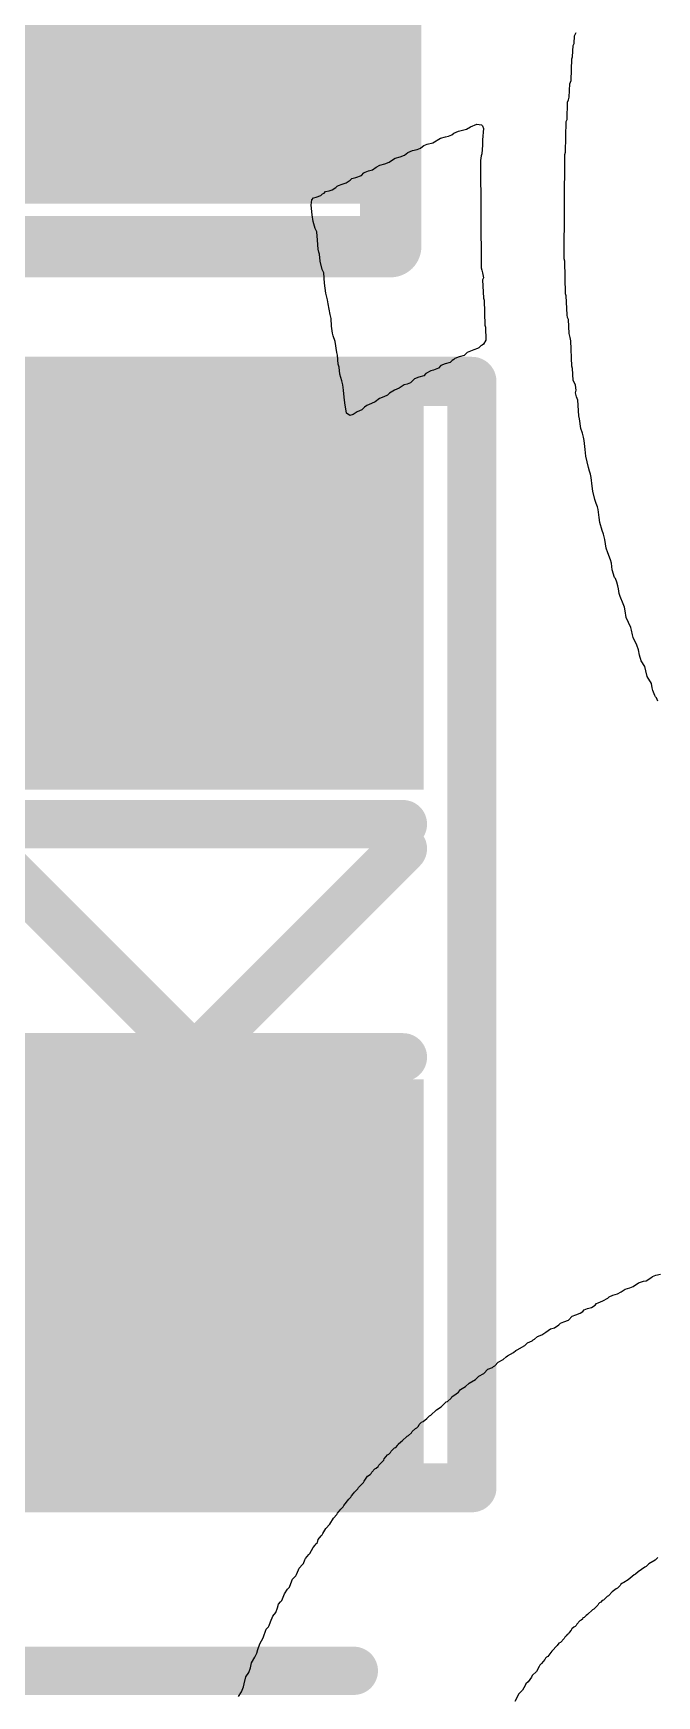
# Model space of a CAD drawing. Header units: inches. Extents: x -1.3 to 11.9, y -6.8 to 4.2.
# Drawn here: x 3.4029 to 3.4537, y 1.3104 to 1.4459 of the extents above; entities that cross this region are included whole.
import ezdxf

# ---------------------------------------------------------------- set-up
doc = ezdxf.new("R2010")
doc.units = ezdxf.units.IN
doc.header["$MEASUREMENT"] = 0
for name, color, linetype in [('ASSY_DWG_INFO', 56, 'Continuous'), ('Bottom Overlay', 54, 'Continuous'), ('TOP', 1, 'Continuous'), ('Top Overlay', 2, 'Continuous'), ('Top Paste', 8, 'Continuous'), ('Top Solder', 216, 'Continuous')]:
    doc.layers.add(name, color=color, linetype=linetype)

# ---------------------------------------------------------------- blocks, each defined once
blk = doc.blocks.new('R0402_18')
at = {"layer": 'TOP'}
for points in [[(-0.006, 0.0125), (-0.006, -0.0125), (-0.031, -0.0125), (-0.031, 0.0125)], [(0.0334, 0.0125), (0.0334, -0.0125), (0.0084, -0.0125), (0.0084, 0.0125)]]:
    blk.add_hatch(color=1, dxfattribs=at).paths.add_polyline_path(points)
at = {"layer": 'Top Paste'}
for points in [[(-0.006, 0.0125), (-0.006, -0.0125), (-0.031, -0.0125), (-0.031, 0.0125)], [(0.0334, 0.0125), (0.0334, -0.0125), (0.0084, -0.0125), (0.0084, 0.0125)]]:
    blk.add_hatch(color=8, dxfattribs=at).paths.add_polyline_path(points)
at = {"layer": 'Top Solder'}
for points in [[(-0.004, 0.0145), (-0.004, -0.0145), (-0.033, -0.0145), (-0.033, 0.0145)], [(0.0354, 0.0145), (0.0354, -0.0145), (0.0064, -0.0145), (0.0064, 0.0145)]]:
    blk.add_hatch(color=216, dxfattribs=at).paths.add_polyline_path(points)
at = {"layer": 'ASSY_DWG_INFO'}
for points in [[(-0.0365, 0.017, 0.005, 0.005, 0), (-0.0365, -0.017, 0.005, 0.005, 0)], [(-0.0365, 0.017, 0.005, 0.005, 0), (0.0395, 0.017, 0.005, 0.005, 0)], [(0.0395, 0.017, 0.005, 0.005, 0), (0.0395, -0.017, 0.005, 0.005, 0)], [(-0.0365, -0.017, 0.005, 0.005, 0), (0.0395, -0.017, 0.005, 0.005, 0)]]:
    blk.add_lwpolyline(points, format="xyseb", dxfattribs=at)
for points in [[(-0.03775, 0.017, 0.0025, 0.0025, 1), (-0.03525, 0.017, 0.0025, 0.0025, 1)], [(-0.03775, 0.017, 0.0025, 0.0025, 1), (-0.03525, 0.017, 0.0025, 0.0025, 1)], [(0.03825, 0.017, 0.0025, 0.0025, 1), (0.04075, 0.017, 0.0025, 0.0025, 1)], [(0.03825, 0.017, 0.0025, 0.0025, 1), (0.04075, 0.017, 0.0025, 0.0025, 1)], [(-0.03775, -0.017, 0.0025, 0.0025, 1), (-0.03525, -0.017, 0.0025, 0.0025, 1)], [(-0.03775, -0.017, 0.0025, 0.0025, 1), (-0.03525, -0.017, 0.0025, 0.0025, 1)], [(0.03825, -0.017, 0.0025, 0.0025, 1), (0.04075, -0.017, 0.0025, 0.0025, 1)], [(0.03825, -0.017, 0.0025, 0.0025, 1), (0.04075, -0.017, 0.0025, 0.0025, 1)]]:
    blk.add_lwpolyline(points, format="xyseb", close=True, dxfattribs=at)
at = {"layer": 'Top Overlay'}
for points in [[(-0.0365, 0.017, 0.005, 0.005, 0), (0.0365, 0.017, 0.005, 0.005, 0)], [(-0.0365, 0.017, 0.005, 0.005, 0), (-0.0365, -0.017, 0.005, 0.005, 0)], [(0.0365, 0.017, 0.005, 0.005, 0), (0.0395, 0.017, 0.005, 0.005, 0)], [(0.0395, 0.017, 0.005, 0.005, 0), (0.0395, -0.017, 0.005, 0.005, 0)], [(-0.0365, -0.017, 0.005, 0.005, 0), (0.0395, -0.017, 0.005, 0.005, 0)]]:
    blk.add_lwpolyline(points, format="xyseb", dxfattribs=at)
for points in [[(-0.03775, 0.017, 0.0025, 0.0025, 1), (-0.03525, 0.017, 0.0025, 0.0025, 1)], [(-0.03775, 0.017, 0.0025, 0.0025, 1), (-0.03525, 0.017, 0.0025, 0.0025, 1)], [(0.03525, 0.017, 0.0025, 0.0025, 1), (0.03775, 0.017, 0.0025, 0.0025, 1)], [(0.03525, 0.017, 0.0025, 0.0025, 1), (0.03775, 0.017, 0.0025, 0.0025, 1)], [(0.03825, 0.017, 0.0025, 0.0025, 1), (0.04075, 0.017, 0.0025, 0.0025, 1)], [(0.03825, 0.017, 0.0025, 0.0025, 1), (0.04075, 0.017, 0.0025, 0.0025, 1)], [(-0.03775, -0.017, 0.0025, 0.0025, 1), (-0.03525, -0.017, 0.0025, 0.0025, 1)], [(-0.03775, -0.017, 0.0025, 0.0025, 1), (-0.03525, -0.017, 0.0025, 0.0025, 1)], [(0.03825, -0.017, 0.0025, 0.0025, 1), (0.04075, -0.017, 0.0025, 0.0025, 1)], [(0.03825, -0.017, 0.0025, 0.0025, 1), (0.04075, -0.017, 0.0025, 0.0025, 1)]]:
    blk.add_lwpolyline(points, format="xyseb", close=True, dxfattribs=at)
blk = doc.blocks.new('LED_0603_G_____20')
at = {"layer": 'TOP'}
for points in [[(-0.04134, 0.01772), (-0.01378, 0.01772), (-0.01378, -0.01772), (-0.04134, -0.01772)], [(0.01378, 0.01772), (0.04134, 0.01772), (0.04134, -0.01772), (0.01378, -0.01772)]]:
    blk.add_hatch(color=1, dxfattribs=at).paths.add_polyline_path(points)
at = {"layer": 'Top Paste'}
for points in [[(-0.04134, 0.01772), (-0.01378, 0.01772), (-0.01378, -0.01772), (-0.04134, -0.01772)], [(0.01378, 0.01772), (0.04134, 0.01772), (0.04134, -0.01772), (0.01378, -0.01772)]]:
    blk.add_hatch(color=8, dxfattribs=at).paths.add_polyline_path(points)
at = {"layer": 'Top Solder'}
for points in [[(-0.04331, 0.01969), (-0.01181, 0.01969), (-0.01181, -0.01969), (-0.04331, -0.01969)], [(0.01181, 0.01969), (0.04331, 0.01969), (0.04331, -0.01969), (0.01181, -0.01969)]]:
    blk.add_hatch(color=216, dxfattribs=at).paths.add_polyline_path(points)
at = {"layer": 'Top Overlay'}
for points in [[(0.04508, 0.02362, 0.004, 0.004, 0), (-0.04508, 0.02362, 0.004, 0.004, 0)], [(-0.04508, -0.02362, 0.004, 0.004, 0), (-0.04508, 0.02362, 0.004, 0.004, 0)], [(0.04508, -0.02362, 0.004, 0.004, 0), (0.04508, 0.02362, 0.004, 0.004, 0)], [(-0.009, -0.018, 0.00394, 0.00394, 0), (-0.009, 0.018, 0.00394, 0.00394, 0)], [(0.01, 0.001, 0.00394, 0.00394, 0), (-0.007, 0.018, 0.00394, 0.00394, 0)], [(0.01, -0.018, 0.00394, 0.00394, 0), (0.01, 0.018, 0.00394, 0.00394, 0)], [(0.06, -0.017, 0.00394, 0.00394, 0), (0.06, 0.014, 0.00394, 0.00394, 0)], [(-0.009, -0.018, 0.00394, 0.00394, 0), (0.01, 0.001, 0.00394, 0.00394, 0)], [(0.04508, -0.02362, 0.004, 0.004, 0), (-0.04508, -0.02362, 0.004, 0.004, 0)]]:
    blk.add_lwpolyline(points, format="xyseb", dxfattribs=at)
for points in [[(-0.04608, 0.02362, 0.002, 0.002, 1), (-0.04408, 0.02362, 0.002, 0.002, 1)], [(-0.04608, 0.02362, 0.002, 0.002, 1), (-0.04408, 0.02362, 0.002, 0.002, 1)], [(0.04408, 0.02362, 0.002, 0.002, 1), (0.04608, 0.02362, 0.002, 0.002, 1)], [(0.04408, 0.02362, 0.002, 0.002, 1), (0.04608, 0.02362, 0.002, 0.002, 1)], [(-0.00998, 0.018, 0.00197, 0.00197, 1), (-0.00802, 0.018, 0.00197, 0.00197, 1)], [(-0.00798, 0.018, 0.00197, 0.00197, 1), (-0.00602, 0.018, 0.00197, 0.00197, 1)], [(0.00902, 0.018, 0.00197, 0.00197, 1), (0.01098, 0.018, 0.00197, 0.00197, 1)], [(0.05902, 0.014, 0.00197, 0.00197, 1), (0.06098, 0.014, 0.00197, 0.00197, 1)], [(0.00902, 0.001, 0.00197, 0.00197, 1), (0.01098, 0.001, 0.00197, 0.00197, 1)], [(0.00902, 0.001, 0.00197, 0.00197, 1), (0.01098, 0.001, 0.00197, 0.00197, 1)], [(-0.00998, -0.018, 0.00197, 0.00197, 1), (-0.00802, -0.018, 0.00197, 0.00197, 1)], [(-0.00998, -0.018, 0.00197, 0.00197, 1), (-0.00802, -0.018, 0.00197, 0.00197, 1)], [(0.00902, -0.018, 0.00197, 0.00197, 1), (0.01098, -0.018, 0.00197, 0.00197, 1)], [(0.05902, -0.017, 0.00197, 0.00197, 1), (0.06098, -0.017, 0.00197, 0.00197, 1)], [(-0.04608, -0.02362, 0.002, 0.002, 1), (-0.04408, -0.02362, 0.002, 0.002, 1)], [(-0.04608, -0.02362, 0.002, 0.002, 1), (-0.04408, -0.02362, 0.002, 0.002, 1)], [(0.04408, -0.02362, 0.002, 0.002, 1), (0.04608, -0.02362, 0.002, 0.002, 1)], [(0.04408, -0.02362, 0.002, 0.002, 1), (0.04608, -0.02362, 0.002, 0.002, 1)]]:
    blk.add_lwpolyline(points, format="xyseb", close=True, dxfattribs=at)

msp = doc.modelspace()

# ---------------------------------------------------------------- linework, layer by layer
at = {"layer": 'Bottom Overlay'}
for p, q in [((3.44694, 1.44505), (3.44699, 1.44568)), ((3.44699, 1.44568), (3.44711, 1.44596)), ((3.44682, 1.44397), (3.44688, 1.44488)), ((3.44688, 1.44488), (3.44694, 1.44505)), ((3.44671, 1.44204), (3.44677, 1.4438)), ((3.44677, 1.4438), (3.44682, 1.44397)), ((3.44654, 1.44068), (3.4466, 1.44176)), ((3.4466, 1.44176), (3.44671, 1.44204)), ((3.44637, 1.43886), (3.44642, 1.44028)), ((3.44642, 1.44028), (3.44648, 1.44045)), ((3.44648, 1.44045), (3.44654, 1.44068)), ((3.44631, 1.43869), (3.44637, 1.43886)), ((3.43648, 1.43744), (3.43671, 1.43749)), ((3.43671, 1.43749), (3.43699, 1.43761)), ((3.43699, 1.43761), (3.43714, 1.43775)), ((3.43714, 1.43775), (3.43753, 1.43792)), ((3.43753, 1.43792), (3.43819, 1.43806)), ((3.43819, 1.43806), (3.4385, 1.43826)), ((3.4385, 1.43826), (3.43901, 1.43849)), ((3.43901, 1.43849), (3.43941, 1.43843)), ((3.43941, 1.43843), (3.43949, 1.43835)), ((3.43949, 1.43835), (3.43955, 1.43812)), ((3.43955, 1.43812), (3.43949, 1.43721)), ((3.44625, 1.43619), (3.44631, 1.43869)), ((3.43313, 1.43596), (3.43339, 1.43616)), ((3.43339, 1.43616), (3.43378, 1.43633)), ((3.43378, 1.43633), (3.43415, 1.43642)), ((3.43415, 1.43642), (3.43444, 1.43653)), ((3.43444, 1.43653), (3.43458, 1.43667)), ((3.43458, 1.43667), (3.43469, 1.43673)), ((3.43469, 1.43673), (3.43498, 1.43684)), ((3.43498, 1.43684), (3.43543, 1.43695)), ((3.43543, 1.43695), (3.43606, 1.43735)), ((3.43606, 1.43735), (3.43648, 1.43744)), ((3.43949, 1.43676), (3.43944, 1.43607)), ((3.43949, 1.43721), (3.43949, 1.43681)), ((3.43949, 1.43681), (3.43949, 1.43676)), ((3.4462, 1.43602), (3.44625, 1.43619)), ((3.4302, 1.43468), (3.43052, 1.43477)), ((3.43052, 1.43477), (3.43083, 1.43497)), ((3.43083, 1.43497), (3.43111, 1.43514)), ((3.43111, 1.43514), (3.43151, 1.43525)), ((3.43151, 1.43525), (3.43188, 1.43539)), ((3.43188, 1.43539), (3.43208, 1.43553)), ((3.43208, 1.43553), (3.43236, 1.4357)), ((3.43236, 1.4357), (3.43276, 1.43582)), ((3.43276, 1.43582), (3.43313, 1.43596)), ((3.43938, 1.4359), (3.43932, 1.43551)), ((3.43932, 1.43551), (3.43938, 1.42676)), ((3.43944, 1.43607), (3.43938, 1.4359)), ((3.44614, 1.4275), (3.4462, 1.43602)), ((3.42753, 1.43332), (3.42765, 1.43343)), ((3.42765, 1.43343), (3.42776, 1.43349)), ((3.42776, 1.43349), (3.42805, 1.4336)), ((3.42805, 1.4336), (3.42836, 1.43369)), ((3.42836, 1.43369), (3.4287, 1.43392)), ((3.4287, 1.43392), (3.42884, 1.43406)), ((3.42884, 1.43406), (3.42915, 1.43414)), ((3.42915, 1.43414), (3.42961, 1.43431)), ((3.42961, 1.43431), (3.42981, 1.43451)), ((3.42981, 1.43451), (3.42992, 1.43457)), ((3.42992, 1.43457), (3.4302, 1.43468)), ((3.42552, 1.43187), (3.42557, 1.43232)), ((3.42557, 1.43232), (3.42572, 1.43247)), ((3.42572, 1.43247), (3.42594, 1.43252)), ((3.42594, 1.43252), (3.42631, 1.43267)), ((3.42631, 1.43267), (3.42645, 1.43281)), ((3.42645, 1.43281), (3.42657, 1.43286)), ((3.42657, 1.43286), (3.42668, 1.43298)), ((3.42668, 1.43298), (3.42699, 1.43306)), ((3.42699, 1.43306), (3.42722, 1.43312)), ((3.42722, 1.43312), (3.42753, 1.43332)), ((3.4256, 1.4311), (3.42552, 1.43187)), ((3.42569, 1.43056), (3.4256, 1.4311)), ((3.42586, 1.42999), (3.42569, 1.43056)), ((3.42597, 1.42971), (3.42586, 1.42999)), ((3.42603, 1.42903), (3.42597, 1.42971)), ((3.42609, 1.42829), (3.42603, 1.42903)), ((3.42614, 1.42806), (3.42609, 1.42829)), ((3.4262, 1.42789), (3.42614, 1.42806)), ((3.42626, 1.42732), (3.4262, 1.42789)), ((3.42643, 1.42664), (3.42626, 1.42732)), ((3.42654, 1.42636), (3.42643, 1.42664)), ((3.43938, 1.42676), (3.43944, 1.42659)), ((3.4462, 1.42732), (3.44614, 1.4275)), ((3.44625, 1.42465), (3.4462, 1.42732)), ((3.4266, 1.42551), (3.42654, 1.42636)), ((3.42671, 1.42471), (3.4266, 1.42551)), ((3.43944, 1.42659), (3.43949, 1.42636)), ((3.43949, 1.42636), (3.43955, 1.42596)), ((3.43955, 1.42596), (3.43949, 1.42579)), ((3.43949, 1.42579), (3.43955, 1.42431)), ((3.42677, 1.42448), (3.42671, 1.42471)), ((3.42685, 1.42417), (3.42677, 1.42448)), ((3.42691, 1.42383), (3.42685, 1.42417)), ((3.43955, 1.42431), (3.43961, 1.42414)), ((3.43961, 1.42414), (3.43966, 1.4221)), ((3.44631, 1.42448), (3.44625, 1.42465)), ((3.44637, 1.42295), (3.44631, 1.42448)), ((3.42708, 1.42298), (3.42691, 1.42383)), ((3.42714, 1.42264), (3.42708, 1.42298)), ((3.42719, 1.42201), (3.42714, 1.42264)), ((3.44642, 1.42272), (3.44637, 1.42295)), ((3.44648, 1.42255), (3.44642, 1.42272)), ((3.44654, 1.42142), (3.44648, 1.42255)), ((3.42725, 1.42144), (3.42719, 1.42201)), ((3.42731, 1.42122), (3.42725, 1.42144)), ((3.42748, 1.42076), (3.42731, 1.42122)), ((3.43966, 1.4221), (3.43972, 1.42193)), ((3.43972, 1.42193), (3.43975, 1.42088)), ((3.44662, 1.4211), (3.44654, 1.42142)), ((3.42762, 1.41988), (3.42748, 1.42076)), ((3.42768, 1.41965), (3.42762, 1.41988)), ((3.43824, 1.41988), (3.43799, 1.41963)), ((3.43878, 1.42008), (3.43824, 1.41988)), ((3.43907, 1.42019), (3.43878, 1.42008)), ((3.43918, 1.42025), (3.43907, 1.42019)), ((3.43935, 1.42042), (3.43918, 1.42025)), ((3.43946, 1.42048), (3.43935, 1.42042)), ((3.43955, 1.42056), (3.43946, 1.42048)), ((3.43975, 1.42088), (3.43955, 1.42056)), ((3.44668, 1.42082), (3.44662, 1.4211)), ((3.44677, 1.41875), (3.44668, 1.42082)), ((3.42773, 1.41892), (3.42768, 1.41965)), ((3.42779, 1.41869), (3.42773, 1.41892)), ((3.42785, 1.41812), (3.42779, 1.41869)), ((3.43577, 1.41855), (3.43549, 1.41843)), ((3.43589, 1.4186), (3.43577, 1.41855)), ((3.43608, 1.4188), (3.43589, 1.4186)), ((3.43645, 1.41894), (3.43608, 1.4188)), ((3.43685, 1.41906), (3.43645, 1.41894)), ((3.43702, 1.41923), (3.43685, 1.41906)), ((3.43714, 1.41929), (3.43702, 1.41923)), ((3.43722, 1.41937), (3.43714, 1.41929)), ((3.43759, 1.41951), (3.43722, 1.41937)), ((3.43799, 1.41963), (3.43759, 1.41951)), ((3.44682, 1.41858), (3.44677, 1.41875)), ((3.44688, 1.41761), (3.44682, 1.41858)), ((3.42802, 1.41755), (3.42785, 1.41812)), ((3.4281, 1.41724), (3.42802, 1.41755)), ((3.42816, 1.41679), (3.4281, 1.41724)), ((3.4331, 1.41724), (3.4327, 1.41696)), ((3.43333, 1.4173), (3.4331, 1.41724)), ((3.43361, 1.41741), (3.43333, 1.4173)), ((3.43393, 1.41772), (3.43361, 1.41741)), ((3.43429, 1.41787), (3.43393, 1.41772)), ((3.43469, 1.41798), (3.43429, 1.41787)), ((3.43486, 1.41815), (3.43469, 1.41798)), ((3.43526, 1.41838), (3.43486, 1.41815)), ((3.43549, 1.41843), (3.43526, 1.41838)), ((3.44705, 1.41721), (3.44688, 1.41761)), ((3.44711, 1.41681), (3.44705, 1.41721)), ((3.42822, 1.41622), (3.42816, 1.41679)), ((3.42827, 1.41576), (3.42822, 1.41622)), ((3.43074, 1.41585), (3.43043, 1.41571)), ((3.43108, 1.41613), (3.43074, 1.41585)), ((3.43145, 1.41627), (3.43108, 1.41613)), ((3.43174, 1.41639), (3.43145, 1.41627)), ((3.43191, 1.41656), (3.43174, 1.41639)), ((3.43231, 1.41679), (3.43191, 1.41656)), ((3.4327, 1.41696), (3.43231, 1.41679)), ((3.44705, 1.41659), (3.44711, 1.41681)), ((3.44713, 1.41627), (3.44705, 1.41659)), ((3.44725, 1.41599), (3.44713, 1.41627)), ((3.44733, 1.41471), (3.44725, 1.41599)), ((3.42841, 1.41494), (3.42827, 1.41576)), ((3.42867, 1.41474), (3.42841, 1.41494)), ((3.42893, 1.41483), (3.42867, 1.41474)), ((3.42927, 1.41505), (3.42893, 1.41483)), ((3.42964, 1.41519), (3.42927, 1.41505)), ((3.42986, 1.41542), (3.42964, 1.41519)), ((3.43006, 1.41556), (3.42986, 1.41542)), ((3.43043, 1.41571), (3.43006, 1.41556)), ((3.44739, 1.41448), (3.44733, 1.41471)), ((3.4475, 1.41369), (3.44739, 1.41448)), ((3.44762, 1.41329), (3.4475, 1.41369)), ((3.4477, 1.41298), (3.44762, 1.41329)), ((3.44776, 1.4127), (3.4477, 1.41298)), ((3.44785, 1.41198), (3.44776, 1.4127)), ((3.4479, 1.41142), (3.44785, 1.41198)), ((3.44813, 1.41051), (3.4479, 1.41142)), ((3.44821, 1.4102), (3.44813, 1.41051)), ((3.44827, 1.40997), (3.44821, 1.4102)), ((3.44833, 1.40968), (3.44827, 1.40997)), ((3.44841, 1.40897), (3.44833, 1.40968)), ((3.44847, 1.40858), (3.44841, 1.40897)), ((3.44864, 1.40789), (3.44847, 1.40858)), ((3.44873, 1.40758), (3.44864, 1.40789)), ((3.44884, 1.4073), (3.44873, 1.40758)), ((3.4489, 1.40707), (3.44884, 1.4073)), ((3.44898, 1.40642), (3.4489, 1.40707)), ((3.44904, 1.40602), (3.44898, 1.40642)), ((3.44924, 1.40537), (3.44904, 1.40602)), ((3.44935, 1.40508), (3.44924, 1.40537)), ((3.44946, 1.40463), (3.44935, 1.40508)), ((3.44955, 1.40392), (3.44946, 1.40463)), ((3.44969, 1.40355), (3.44955, 1.40392)), ((3.44992, 1.40298), (3.44969, 1.40355)), ((3.44998, 1.4027), (3.44992, 1.40298)), ((3.45006, 1.40216), (3.44998, 1.4027)), ((3.45023, 1.40153), (3.45006, 1.40216)), ((3.45032, 1.40145), (3.45023, 1.40153)), ((3.45043, 1.40116), (3.45032, 1.40145)), ((3.45052, 1.40085), (3.45043, 1.40116)), ((3.45057, 1.40062), (3.45052, 1.40085)), ((3.45063, 1.40022), (3.45057, 1.40062)), ((3.45069, 1.4), (3.45063, 1.40022)), ((3.45094, 1.3994), (3.45069, 1.4)), ((3.45106, 1.39912), (3.45094, 1.3994)), ((3.45111, 1.39883), (3.45106, 1.39912)), ((3.4512, 1.39829), (3.45111, 1.39883)), ((3.45157, 1.39747), (3.4512, 1.39829)), ((3.45162, 1.39724), (3.45157, 1.39747)), ((3.45171, 1.39687), (3.45162, 1.39724)), ((3.45177, 1.39664), (3.45171, 1.39687)), ((3.45205, 1.39602), (3.45177, 1.39664)), ((3.45219, 1.39565), (3.45205, 1.39602)), ((3.45228, 1.39522), (3.45219, 1.39565)), ((3.45242, 1.39474), (3.45228, 1.39522)), ((3.4527, 1.39429), (3.45242, 1.39474)), ((3.45279, 1.39392), (3.4527, 1.39429)), ((3.4529, 1.39346), (3.45279, 1.39392)), ((3.45324, 1.39289), (3.4529, 1.39346)), ((3.4533, 1.39255), (3.45324, 1.39289)), ((3.45336, 1.39233), (3.4533, 1.39255)), ((3.45353, 1.39193), (3.45336, 1.39233)), ((3.45358, 1.39182), (3.45353, 1.39193)), ((3.45367, 1.39173), (3.45358, 1.39182)), ((3.45378, 1.39145), (3.45367, 1.39173)), ((3.45177, 1.34375), (3.45219, 1.34406)), ((3.45219, 1.34406), (3.45259, 1.34418)), ((3.45259, 1.34418), (3.45282, 1.34423)), ((3.45282, 1.34423), (3.45321, 1.34446)), ((3.45321, 1.34446), (3.45333, 1.34457)), ((3.45333, 1.34457), (3.45361, 1.34469)), ((3.45361, 1.34469), (3.45398, 1.34477)), ((3.44929, 1.34259), (3.44969, 1.34281)), ((3.44969, 1.34281), (3.44981, 1.34293)), ((3.44981, 1.34293), (3.45009, 1.34304)), ((3.45009, 1.34304), (3.45049, 1.34315)), ((3.45049, 1.34315), (3.45077, 1.34332)), ((3.45077, 1.34332), (3.45111, 1.34355)), ((3.45111, 1.34355), (3.45148, 1.34364)), ((3.45148, 1.34364), (3.45177, 1.34375)), ((3.44648, 1.34102), (3.44679, 1.34134)), ((3.44679, 1.34134), (3.44708, 1.34145)), ((3.44708, 1.34145), (3.44745, 1.34159)), ((3.44745, 1.34159), (3.44765, 1.34173)), ((3.44765, 1.34173), (3.44776, 1.34185)), ((3.44776, 1.34185), (3.44804, 1.34196)), ((3.44804, 1.34196), (3.44836, 1.34205)), ((3.44836, 1.34205), (3.44867, 1.34224)), ((3.44867, 1.34224), (3.44878, 1.34236)), ((3.44878, 1.34236), (3.4489, 1.34242)), ((3.4489, 1.34242), (3.44929, 1.34259)), ((3.44432, 1.33983), (3.44463, 1.34003)), ((3.44463, 1.34003), (3.44503, 1.34031)), ((3.44503, 1.34031), (3.44535, 1.3404)), ((3.44535, 1.3404), (3.44569, 1.34063)), ((3.44569, 1.34063), (3.44583, 1.34077)), ((3.44583, 1.34077), (3.44611, 1.34088)), ((3.44611, 1.34088), (3.44648, 1.34102)), ((3.44219, 1.33855), (3.44231, 1.33861)), ((3.44231, 1.33861), (3.44293, 1.33895)), ((3.44293, 1.33895), (3.44316, 1.33918)), ((3.44316, 1.33918), (3.44353, 1.33932)), ((3.44353, 1.33932), (3.44361, 1.3394)), ((3.44361, 1.3394), (3.44373, 1.33946)), ((3.44373, 1.33946), (3.44395, 1.33969)), ((3.44395, 1.33969), (3.44432, 1.33983)), ((3.44029, 1.33716), (3.44037, 1.33725)), ((3.44037, 1.33725), (3.44049, 1.3373)), ((3.44049, 1.3373), (3.44077, 1.33759)), ((3.44077, 1.33759), (3.44117, 1.33781)), ((3.44117, 1.33781), (3.4414, 1.33804)), ((3.4414, 1.33804), (3.44151, 1.3381)), ((3.44151, 1.3381), (3.44202, 1.33838)), ((3.44202, 1.33838), (3.44219, 1.33855)), ((3.4381, 1.3356), (3.43839, 1.33588)), ((3.43839, 1.33588), (3.4389, 1.33617)), ((3.4389, 1.33617), (3.43918, 1.33645)), ((3.43918, 1.33645), (3.43958, 1.33668)), ((3.43958, 1.33668), (3.43992, 1.33702)), ((3.43992, 1.33702), (3.44029, 1.33716)), ((3.43662, 1.3344), (3.43694, 1.33466)), ((3.43694, 1.33466), (3.43699, 1.33477)), ((3.43699, 1.33477), (3.43733, 1.335)), ((3.43733, 1.335), (3.43753, 1.33514)), ((3.43753, 1.33514), (3.4377, 1.33537)), ((3.4377, 1.33537), (3.4381, 1.3356)), ((3.43495, 1.33301), (3.43515, 1.33321)), ((3.43515, 1.33321), (3.43526, 1.33327)), ((3.43526, 1.33327), (3.43572, 1.33372)), ((3.43572, 1.33372), (3.43611, 1.33395)), ((3.43611, 1.33395), (3.43651, 1.33435)), ((3.43651, 1.33435), (3.43662, 1.3344)), ((3.43344, 1.33162), (3.4337, 1.33182)), ((3.4337, 1.33182), (3.43376, 1.33193)), ((3.43376, 1.33193), (3.43401, 1.33219)), ((3.43401, 1.33219), (3.43412, 1.33225)), ((3.43412, 1.33225), (3.43427, 1.33239)), ((3.43427, 1.33239), (3.43432, 1.3325)), ((3.43432, 1.3325), (3.43452, 1.3327)), ((3.43452, 1.3327), (3.43464, 1.33276)), ((3.43464, 1.33276), (3.43495, 1.33301)), ((3.43205, 1.33034), (3.43231, 1.3306)), ((3.43231, 1.3306), (3.43242, 1.33065)), ((3.43242, 1.33065), (3.43256, 1.3308)), ((3.43256, 1.3308), (3.43262, 1.33091)), ((3.43262, 1.33091), (3.43282, 1.33111)), ((3.43282, 1.33111), (3.43293, 1.33117)), ((3.43293, 1.33117), (3.43333, 1.33156)), ((3.43333, 1.33156), (3.43344, 1.33162)), ((3.43083, 1.32895), (3.43097, 1.32909)), ((3.43097, 1.32909), (3.43103, 1.32921)), ((3.43103, 1.32921), (3.43143, 1.3296)), ((3.43143, 1.3296), (3.43148, 1.32972)), ((3.43148, 1.32972), (3.43174, 1.33003)), ((3.43174, 1.33003), (3.43185, 1.33009)), ((3.43185, 1.33009), (3.43199, 1.33023)), ((3.43199, 1.33023), (3.43205, 1.33034)), ((3.42938, 1.32739), (3.42978, 1.32779)), ((3.42978, 1.32779), (3.42983, 1.3279)), ((3.42983, 1.3279), (3.43012, 1.3283)), ((3.43012, 1.3283), (3.43032, 1.32844)), ((3.43032, 1.32844), (3.4304, 1.32852)), ((3.4304, 1.32852), (3.43046, 1.32864)), ((3.43046, 1.32864), (3.43072, 1.32889)), ((3.43072, 1.32889), (3.43083, 1.32895)), ((3.42819, 1.32591), (3.42858, 1.32642)), ((3.42858, 1.32642), (3.42876, 1.32659)), ((3.42876, 1.32659), (3.42881, 1.32671)), ((3.42881, 1.32671), (3.42898, 1.32688)), ((3.42898, 1.32688), (3.42904, 1.32699)), ((3.42904, 1.32699), (3.42932, 1.32727)), ((3.42932, 1.32727), (3.42938, 1.32739)), ((3.42733, 1.32489), (3.42762, 1.32517)), ((3.42762, 1.32517), (3.42768, 1.32529)), ((3.42768, 1.32529), (3.42793, 1.3256)), ((3.42793, 1.3256), (3.42813, 1.3258)), ((3.42813, 1.3258), (3.42819, 1.32591)), ((3.42648, 1.32364), (3.42671, 1.32404)), ((3.42671, 1.32404), (3.42705, 1.32438)), ((3.42705, 1.32438), (3.42733, 1.32489)), ((3.4254, 1.32199), (3.42569, 1.3225)), ((3.42569, 1.3225), (3.42586, 1.32267)), ((3.42586, 1.32267), (3.42591, 1.32279)), ((3.42591, 1.32279), (3.42603, 1.3229)), ((3.42603, 1.3229), (3.42609, 1.32313)), ((3.42609, 1.32313), (3.42634, 1.32344)), ((3.42634, 1.32344), (3.42643, 1.32352)), ((3.42643, 1.32352), (3.42648, 1.32364)), ((3.42455, 1.3208), (3.42481, 1.32111)), ((3.42481, 1.32111), (3.42489, 1.32119)), ((3.42489, 1.32119), (3.42501, 1.32148)), ((3.42501, 1.32148), (3.42506, 1.32159)), ((3.42506, 1.32159), (3.42532, 1.32191)), ((3.42532, 1.32191), (3.4254, 1.32199)), ((3.45304, 1.32117), (3.45282, 1.32094)), ((3.45355, 1.32145), (3.45304, 1.32117)), ((3.45378, 1.32168), (3.45355, 1.32145)), ((3.42387, 1.31955), (3.42401, 1.31992)), ((3.42401, 1.31992), (3.42427, 1.32017)), ((3.42427, 1.32017), (3.42432, 1.32029)), ((3.42432, 1.32029), (3.42449, 1.32068)), ((3.42449, 1.32068), (3.42455, 1.3208)), ((3.451, 1.31963), (3.45088, 1.31958)), ((3.45134, 1.31986), (3.451, 1.31963)), ((3.45185, 1.32026), (3.45134, 1.31986)), ((3.45196, 1.32031), (3.45185, 1.32026)), ((3.45216, 1.32051), (3.45196, 1.32031)), ((3.4527, 1.32088), (3.45216, 1.32051)), ((3.45282, 1.32094), (3.4527, 1.32088)), ((3.42313, 1.31818), (3.42319, 1.3183)), ((3.42319, 1.3183), (3.42336, 1.3187)), ((3.42336, 1.3187), (3.42359, 1.31909)), ((3.42359, 1.31909), (3.42376, 1.31926)), ((3.42376, 1.31926), (3.42387, 1.31955)), ((3.44963, 1.3185), (3.44935, 1.31821)), ((3.44975, 1.31855), (3.44963, 1.3185)), ((3.45006, 1.31887), (3.44975, 1.31855)), ((3.45037, 1.31912), (3.45006, 1.31887)), ((3.45049, 1.31918), (3.45037, 1.31912)), ((3.45069, 1.31938), (3.45049, 1.31918)), ((3.45074, 1.31949), (3.45069, 1.31938)), ((3.45088, 1.31958), (3.45074, 1.31949)), ((3.42222, 1.31642), (3.42239, 1.31688)), ((3.42239, 1.31688), (3.42265, 1.31719)), ((3.42265, 1.31719), (3.42279, 1.31756)), ((3.42279, 1.31756), (3.42287, 1.31787)), ((3.42287, 1.31787), (3.42302, 1.31807)), ((3.42302, 1.31807), (3.42313, 1.31818)), ((3.44793, 1.31696), (3.44776, 1.31679)), ((3.44804, 1.31702), (3.44793, 1.31696)), ((3.44844, 1.31742), (3.44804, 1.31702)), ((3.44856, 1.31747), (3.44844, 1.31742)), ((3.44887, 1.31779), (3.44856, 1.31747)), ((3.44892, 1.3179), (3.44887, 1.31779)), ((3.44901, 1.31798), (3.44892, 1.3179)), ((3.44912, 1.31804), (3.44901, 1.31798)), ((3.44924, 1.31816), (3.44912, 1.31804)), ((3.44935, 1.31821), (3.44924, 1.31816)), ((3.4216, 1.31512), (3.42185, 1.31583)), ((3.42185, 1.31583), (3.42205, 1.31602)), ((3.42205, 1.31602), (3.42211, 1.31614)), ((3.42211, 1.31614), (3.42222, 1.31642)), ((3.44654, 1.31557), (3.44648, 1.31546)), ((3.44671, 1.31574), (3.44654, 1.31557)), ((3.44677, 1.31585), (3.44671, 1.31574)), ((3.44691, 1.316), (3.44677, 1.31585)), ((3.44702, 1.31605), (3.44691, 1.316)), ((3.44711, 1.31614), (3.44702, 1.31605)), ((3.44716, 1.31625), (3.44711, 1.31614)), ((3.44742, 1.31651), (3.44716, 1.31625)), ((3.44753, 1.31656), (3.44742, 1.31651)), ((3.44762, 1.31665), (3.44753, 1.31656)), ((3.44767, 1.31676), (3.44762, 1.31665)), ((3.44776, 1.31679), (3.44767, 1.31676)), ((3.42109, 1.31387), (3.42117, 1.31418)), ((3.42117, 1.31418), (3.42134, 1.31463)), ((3.42134, 1.31463), (3.4216, 1.31512)), ((3.44557, 1.31449), (3.44512, 1.31404)), ((3.44571, 1.31469), (3.44557, 1.31449)), ((3.44583, 1.31475), (3.44571, 1.31469)), ((3.44614, 1.31506), (3.44583, 1.31475)), ((3.4462, 1.31517), (3.44614, 1.31506)), ((3.44631, 1.31529), (3.4462, 1.31517)), ((3.44637, 1.3154), (3.44631, 1.31529)), ((3.44648, 1.31546), (3.44637, 1.3154)), ((3.42057, 1.31267), (3.42066, 1.3131)), ((3.42066, 1.3131), (3.42094, 1.31355)), ((3.42094, 1.31355), (3.42109, 1.31387)), ((3.44415, 1.3129), (3.4441, 1.31279)), ((3.44429, 1.31304), (3.44415, 1.3129)), ((3.44455, 1.31335), (3.44429, 1.31304)), ((3.44461, 1.31347), (3.44455, 1.31335)), ((3.44469, 1.31355), (3.44461, 1.31347)), ((3.44481, 1.31361), (3.44469, 1.31355)), ((3.44506, 1.31392), (3.44481, 1.31361)), ((3.44512, 1.31404), (3.44506, 1.31392)), ((3.42006, 1.31137), (3.4202, 1.31196)), ((3.4202, 1.31196), (3.42043, 1.3123)), ((3.42043, 1.3123), (3.42057, 1.31267)), ((3.44319, 1.31154), (3.44302, 1.31137)), ((3.44347, 1.31193), (3.44319, 1.31154)), ((3.44353, 1.31205), (3.44347, 1.31193)), ((3.44387, 1.31239), (3.44353, 1.31205)), ((3.4441, 1.31279), (3.44387, 1.31239)), ((3.41961, 1.31034), (3.41984, 1.31074)), ((3.41984, 1.31074), (3.42001, 1.31114)), ((3.42001, 1.31114), (3.42006, 1.31137)), ((3.44245, 1.31057), (3.44211, 1.30995)), ((3.44273, 1.31085), (3.44245, 1.31057)), ((3.44296, 1.31125), (3.44273, 1.31085)), ((3.44302, 1.31137), (3.44296, 1.31125))]:
    msp.add_line(p, q, dxfattribs=at)

# ---------------------------------------------------------------- block references
for name, p, rotation in [('R0402_18', (3.415, 1.465), 90), ('LED_0603_G_____20', (3.415, 1.37244), 270)]:
    msp.add_blockref(name, p, dxfattribs=dict(rotation=rotation))

doc.saveas('drawing.dxf')
